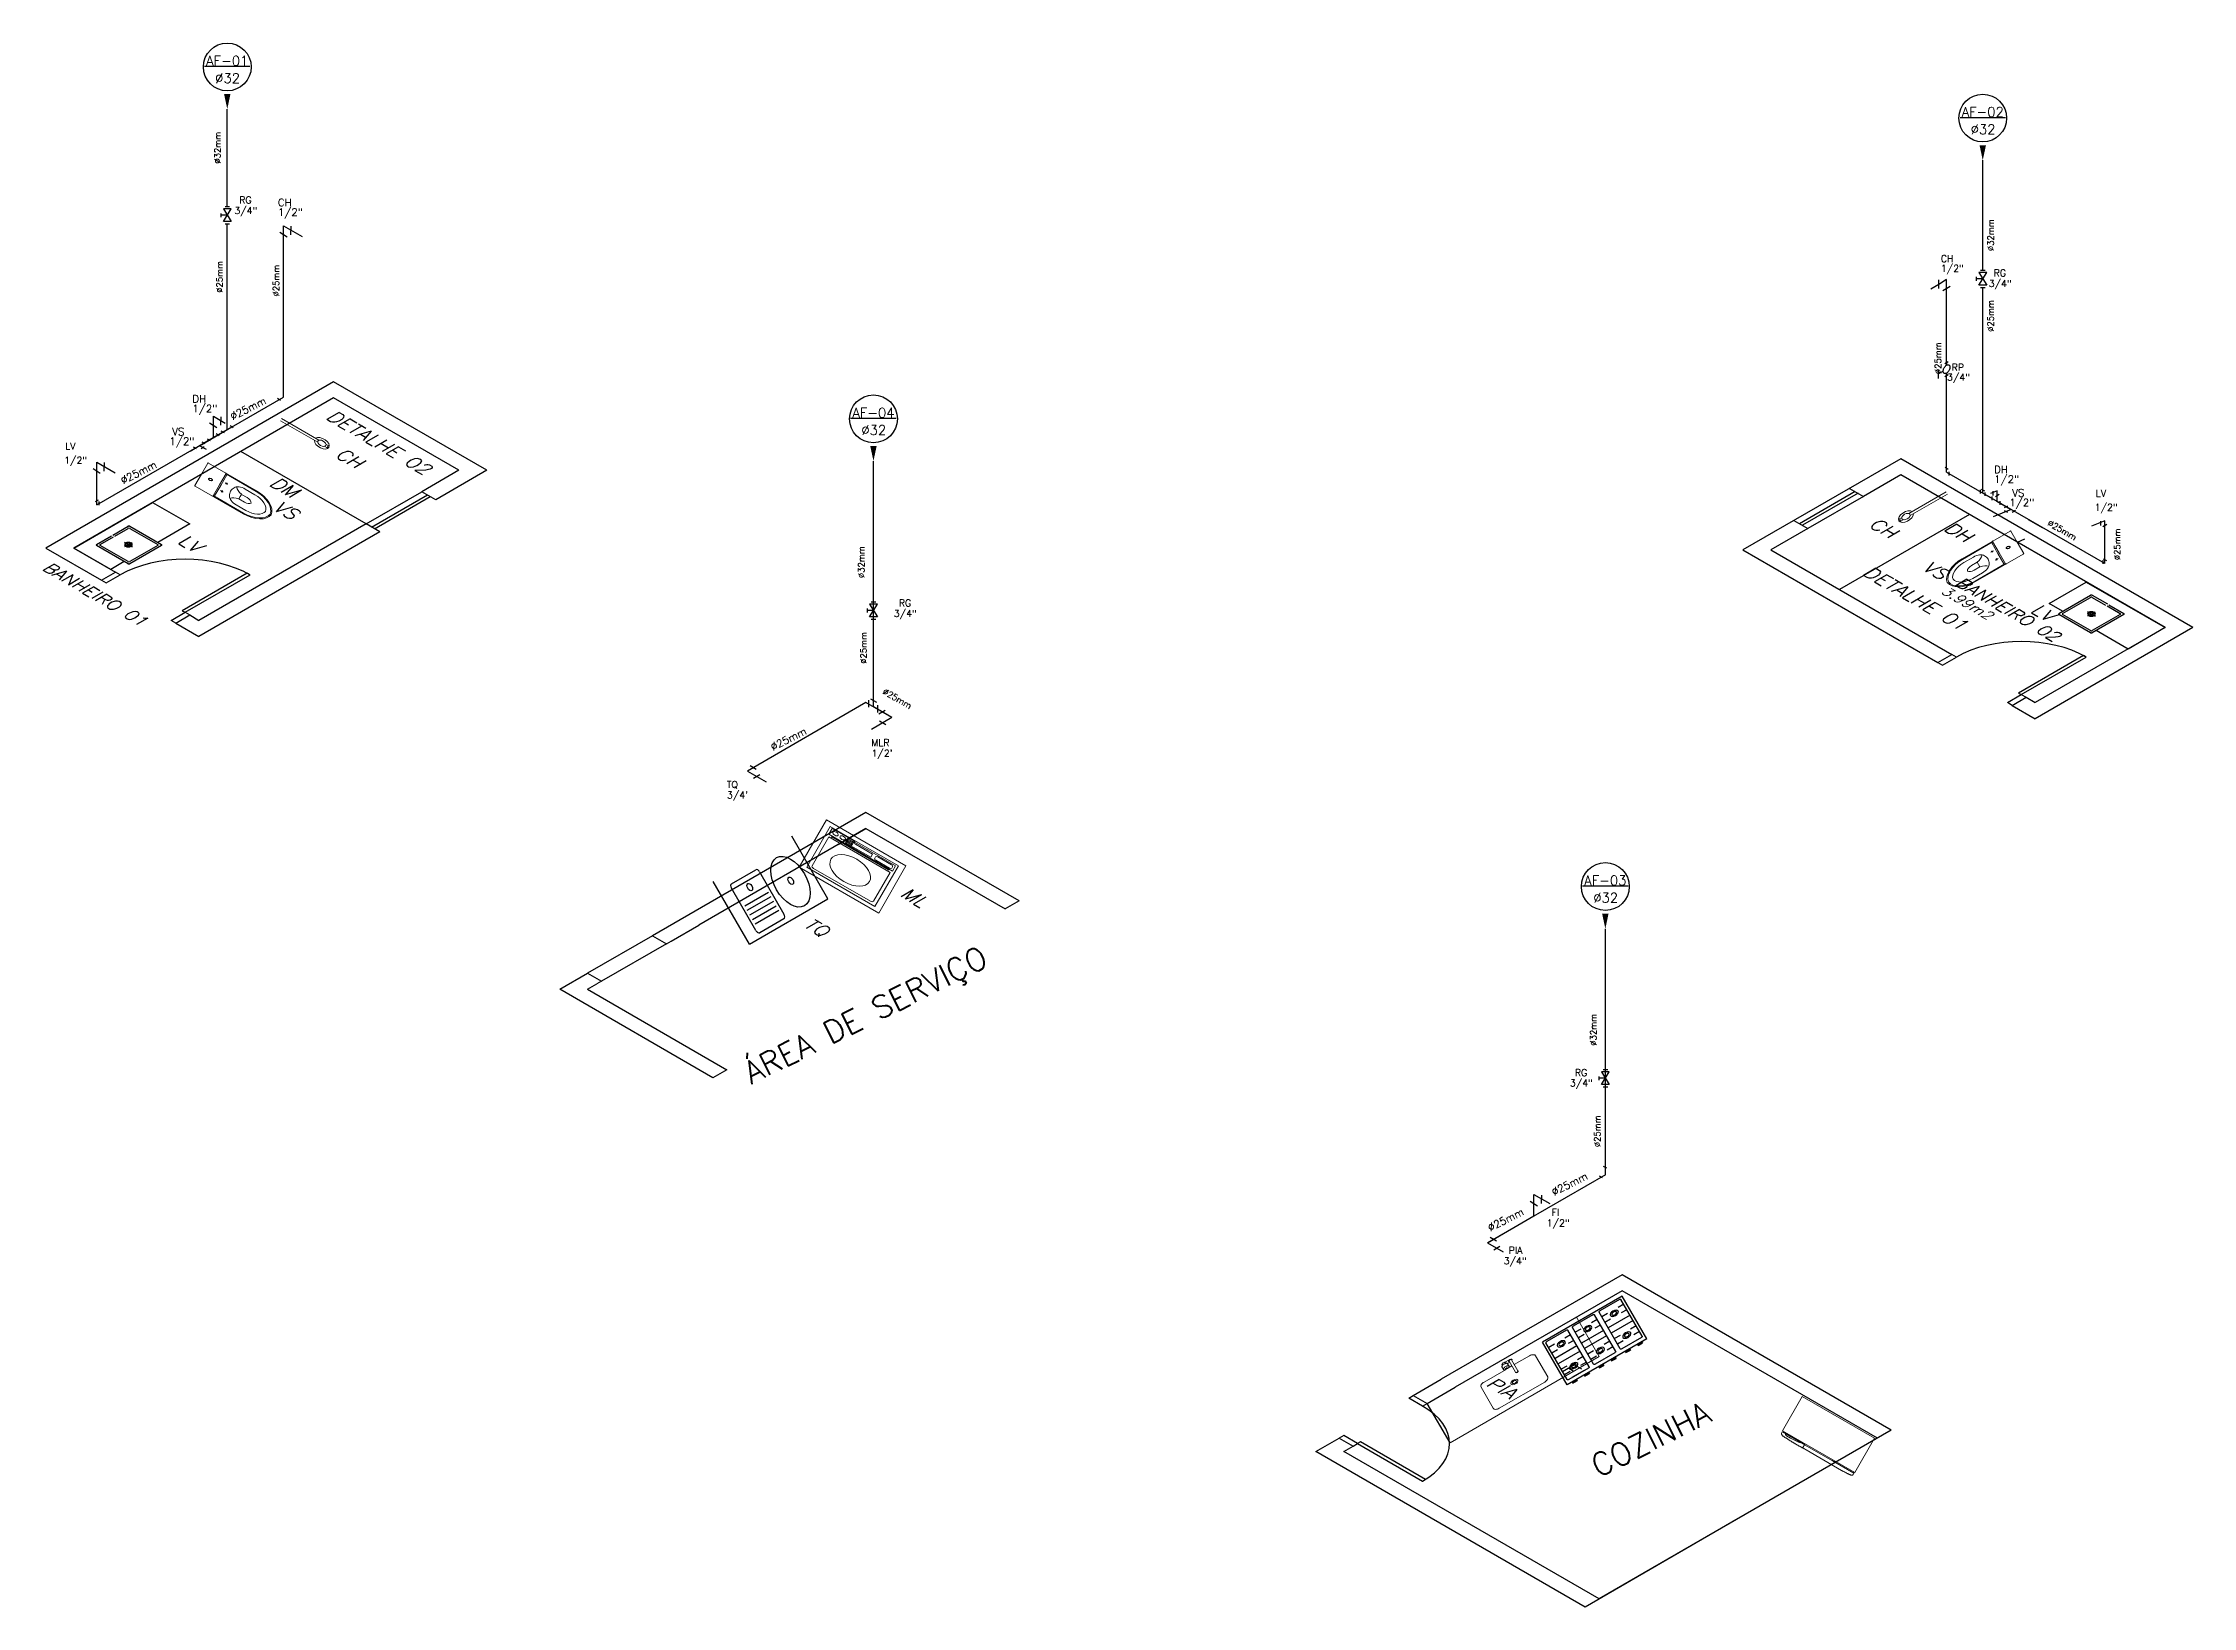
# Model space of a CAD drawing. Header units: millimetres. Extents: x -72 to 578, y 3 to 161.
# Drawn here: x 363.66 to 383.73, y 74.6 to 89.19 of the extents above; entities that cross this region are included whole.
import ezdxf
from ezdxf.enums import TextEntityAlignment as Align

# ---------------------------------------------------------------- set-up
doc = ezdxf.new("R2010")
doc.units = ezdxf.units.MM
doc.layers.get('0').update_dxf_attribs({"color": 3})
for name, color, linetype in [('-HIDRO', 8, 'Continuous'), ('a-pem-m', 6, 'Continuous'), ('A-PEN-Y', 2, 'Continuous'), ('CONEXAO_AG_FRIA', 2, 'Continuous'), ('CONEXÃO_HIDRÁULICA', 2, 'Continuous'), ('COTAS', 7, 'Continuous'), ('COTAS01', 7, 'Continuous'), ('COZINHA', 6, 'Continuous'), ('CTA', 5, 'Continuous'), ('Diametro', 2, 'Continuous'), ('ESPECIFICAÇÃO02', 7, 'Continuous'), ('Prumadas_L', 1, 'Continuous'), ('Prumadas_Q', 3, 'Continuous'), ('Prumadas_T', 2, 'Continuous')]:
    doc.layers.add(name, color=color, linetype=linetype)
doc.layers.add('E-Lay-9', color=9, linetype='Continuous', lineweight=9)
doc.styles.add('PADRAO_TXT', font='romans.shx')
doc.styles.add('ROMANS', font='romans__.ttf', dxfattribs={"height": 0.1})

# ---------------------------------------------------------------- blocks, each defined once
blk = doc.blocks.new('vaso-s')
at = {"color": 8}
for start, end in [(0, 180), (180, 0)]:
    blk.add_arc((0.08, 0), 0.0143, start, end, dxfattribs=at)
at = {"layer": 'E-Lay-9', "color": 8}
for p, q in [((0, 0.17), (0, 0)), ((0.426, 0.175), (0.005, 0.175)), ((0.16, 0.17), (0.16, 0.17)), ((0.16, 0.17), (0.16, 0)), ((0.426, 0.165), (0.165, 0.165)), ((0.17, 0), (0.17, 0.16)), ((0.213, 0.06), (0.189, 0.06)), ((0.201, 0.048), (0.201, 0.072)), ((0.341, 0.035), (0.341, 0)), ((0.391, 0.035), (0.341, 0.035)), ((0.431, 0.12), (0.346, 0.12)), ((0, -0.17), (0, 0)), ((0.16, -0.17), (0.16, 0)), ((0.17, 0), (0.17, -0.16)), ((0.213, -0.06), (0.189, -0.06)), ((0.201, -0.048), (0.201, -0.072)), ((0.341, -0.035), (0.341, 0)), ((0.391, -0.035), (0.341, -0.035)), ((0.431, -0.12), (0.346, -0.12)), ((0.426, -0.175), (0.005, -0.175)), ((0.16, -0.17), (0.16, -0.17)), ((0.426, -0.165), (0.165, -0.165))]:
    blk.add_line(p, q, dxfattribs=at)
for centre in [(0.201, 0.06), (0.201, -0.06)]:
    blk.add_circle(centre, 0.005, dxfattribs=at)
for centre, radius, start, end in [((0.005, 0.17), 0.005, 90, 180), ((0.155, 0.17), 0.005, 0, 90), ((0.165, 0.17), 0.00495, 180, 270), ((0.165, 0.16), 0.00495, 0, 90), ((0.426, -0.015), 0.19, 4.5281, 90), ((0.426, -0.015), 0.18, 4.7802, 90), ((0.518, -0.015), 0.262, 163.0355, 176.7233), ((0.346, 0.038), 0.0825, 90, 163.0355), ((0.375, 0.136), 0.107, 206.9395, 250.9647), ((0.391, -0.015), 0.05, 17.4576, 90), ((0.431, -0.015), 0.135, 6.3794, 90), ((0.165, -0.16), 0.00495, 270, 0), ((0.518, 0.015), 0.262, 183.2767, 196.9645), ((0.346, -0.038), 0.0825, 196.9645, 270), ((0.375, -0.136), 0.107, 109.0353, 153.0605), ((0.391, 0.015), 0.05, 270, 342.5424), ((0.426, 0.015), 0.19, 270, 355.4719), ((0.426, 0.015), 0.18, 270, 355.2198), ((0.431, 0.015), 0.135, 270, 353.6206), ((0.005, -0.17), 0.005, 180, 270), ((0.155, -0.17), 0.005, 270, 0), ((0.165, -0.17), 0.00495, 90, 180)]:
    blk.add_arc(centre, radius, start, end, dxfattribs=at)
blk = doc.blocks.new('Chuveiro')
at = {"layer": 'E-Lay-9', "color": 8}
for p, q in [((-0.031, 0.016), (-0.36, 0.016)), ((0.051, 0.016), (0.031, 0.016)), ((0.051, 0.016), (0.051, -0.016)), ((-0.031, -0.016), (-0.36, -0.016)), ((0.051, -0.016), (0.031, -0.016))]:
    blk.add_line(p, q, dxfattribs=at)
blk.add_circle((0, 0), 0.0348, dxfattribs=at)
for centre, radius, start, end in [((0, 0), 0.0624, 194.4775, 165.5225), ((0.009, 0), 0.0444, 339.4266, 20.5734)]:
    blk.add_arc(centre, radius, start, end, dxfattribs=at)
blk = doc.blocks.new('B2')
at = {"layer": '-HIDRO'}
for p, q in [((1.202, 1.202), (0, 0)), ((3.429, -1.025), (1.202, 1.202)), ((1.202, 0.99), (0.919, 0.707)), ((3.217, -1.025), (1.202, 0.99)), ((0.856, 0.771), (0.431, 0.346)), ((0.877, 0.75), (0.453, 0.325)), ((0.919, 0.707), (0.495, 0.283)), ((0.813, 0.813), (0.919, 0.707)), ((0.389, 0.389), (0.495, 0.283)), ((0.495, 0.283), (0.212, 0)), ((0, 0), (1.485, -1.485)), ((0.212, 0), (1.591, -1.379)), ((3.217, -1.025), (2.227, -2.015)), ((3.429, -1.025), (2.227, -2.227)), ((1.485, -1.485), (1.591, -1.379)), ((2.051, -2.051), (2.157, -1.945)), ((2.157, -1.945), (2.227, -2.015)), ((2.051, -2.051), (2.227, -2.227))]:
    blk.add_line(p, q, dxfattribs=at)
at = {"layer": '-HIDRO', "color": 8, "ltscale": 0.5}
blk.add_line((1.726, 0.466), (0.736, -0.524), dxfattribs=at)
at = {"layer": '-HIDRO', "color": 8}
for q in [(2.626, -0.817), (2.683, -0.817), (2.626, -0.875), (2.683, -0.875)]:
    blk.add_line((2.655, -0.846), q, dxfattribs=at)
blk.add_lwpolyline([(2.436, -0.81), (2.333, -0.707), (2.616, -0.424), (3.217, -1.025), (2.934, -1.308), (2.691, -1.064)], dxfattribs=at)
for points in [[(2.788, -0.723), (2.903, -0.838, -0.414214), (2.903, -0.852), (2.662, -1.092, -0.414214), (2.648, -1.092), (2.408, -0.852, -0.414214), (2.408, -0.838), (2.648, -0.598, -0.414214), (2.662, -0.598), (2.777, -0.712)], [(2.774, -0.737), (2.874, -0.838, -0.414214), (2.874, -0.852), (2.662, -1.064, -0.414214), (2.648, -1.064), (2.436, -0.852, -0.414214), (2.436, -0.838), (2.648, -0.626, -0.414214), (2.662, -0.626), (2.763, -0.727)]]:
    blk.add_lwpolyline(points, format="xyb", dxfattribs=at)
at = {"layer": '-HIDRO'}
for points in [[(1.485, -1.485), (1.52, -1.52), (1.626, -1.414), (1.591, -1.379)], [(2.051, -2.051), (2.015, -2.015), (2.121, -1.909), (2.157, -1.945)]]:
    blk.add_lwpolyline(points, dxfattribs=at)
blk.add_lwpolyline([(2.121, -1.909), (2.616, -1.414), (2.595, -1.393), (2.1, -1.888)], close=True, dxfattribs=at)
at = {"layer": '-HIDRO', "color": 8}
for radius, start, end in [(0.03, 45, 225), (0.03, 225, 45), (0.02, 45, 225), (0.02, 225, 45)]:
    blk.add_arc((2.655, -0.846), radius, start, end, dxfattribs=at)
at = {"layer": '-HIDRO'}
blk.add_arc((2.121, -1.909), 0.7, 45, 135, dxfattribs=at)
at = {"layer": '-HIDRO', "color": 7, "xscale": -1, "rotation": 45}
for name, p in [('Chuveiro', (1.242, 0.44)), ('vaso-s', (2.09, 0.102))]:
    blk.add_blockref(name, p, dxfattribs=at)
at = {"layer": '-HIDRO', "style": 'PADRAO_TXT'}
for s, height, p in [('BANHEIRO 02', 0.12, (1.607, -0.458)), ('3.99m2', 0.1, (1.501, -0.564))]:
    blk.add_text(s, height=height, rotation=315, dxfattribs=at).set_placement(p)
at = {"layer": 'Prumadas_T', "style": 'ROMANS'}
for s, p in [('CH', (0.949, 0.315)), ('DH', (1.522, 0.262)), ('VS', (1.356, -0.252)), ('LV', (2.183, -0.815))]:
    blk.add_text(s, height=0.131, rotation=315, dxfattribs=at).set_placement(p)
blk.add_text('DETALHE 01', height=0.1323, rotation=315, dxfattribs=at).set_placement((1.279, -0.697), align=Align.CENTER)
blk = doc.blocks.new('*U451', base_point=(2541.5, 283.9))
for p, q in [((2535.4, 277.1), (2535.4, 283.8)), ((2538.6, 275.6), (2544.4, 278.9))]:
    blk.add_line(p, q)
blk = doc.blocks.new('*U450', base_point=(2541.5, 289.3))
at = {"linetype": 'Continuous'}
blk.add_line((2532.6, 286.6), (2532.6, 292.1), dxfattribs=at)
for p, q in [((2541.5, 289.3), (2532.6, 289.3)), ((2535.8, 298.7), (2547.3, 280)), ((2535.8, 280), (2547.3, 298.7)), ((2547.3, 298.7), (2535.8, 298.7)), ((2538.2, 302), (2544.9, 302)), ((2547.3, 280), (2535.8, 280)), ((2538.2, 276.7), (2544.9, 276.7))]:
    blk.add_line(p, q)
blk = doc.blocks.new('ADH_CXI_RG_A')
for p, q in [((0.019, 0.067), (-0.019, 0.089)), ((0, 0.078), (0, 0.046)), ((-0.019, -0.067), (0.019, -0.089)), ((0, -0.046), (0, -0.078)), ((0.04, -0.023), (0.094, -0.054)), ((0.094, -0.107), (0.094, -0.002))]:
    blk.add_line(p, q)
blk.add_lwpolyline([(0.04, -0.023, 0.064782), (0.037, -0.006, 0.052885), (0.03, 0.012, 0.05077), (0.02, 0.028, 0.057376), (0.007, 0.041, 0.075912), (-0.007, 0.049, 0.111921), (-0.02, 0.051, 0.1493), (-0.03, 0.047, 0.133827), (-0.037, 0.037, 0.091621), (-0.04, 0.023, 0.064782), (-0.037, 0.006, 0.052885), (-0.03, -0.012, 0.05077), (-0.02, -0.028, 0.057376), (-0.007, -0.041, 0.075912), (0.007, -0.049, 0.111921), (0.02, -0.051, 0.1493), (0.03, -0.047, 0.133827), (0.037, -0.037, 0.091621), (0.04, -0.023)], format="xyb", close=True)
blk = doc.blocks.new('*E483')
at = {"layer": '-HIDRO', "color": 7, "xscale": -1, "rotation": 134.9999999999999}
for name, p in [('Chuveiro', (2.103, 1.382)), ('vaso-s', (1.185, 0.973))]:
    blk.add_blockref(name, p, dxfattribs=at)
blk = doc.blocks.new('b1')
at = {"layer": '-HIDRO'}
for p, q in [((366.376, 86.032), (363.691, 84.482)), ((366.376, 85.882), (363.951, 84.482)), ((367.805, 85.207), (366.376, 86.032)), ((367.545, 85.207), (366.376, 85.882)), ((366.679, 84.707), (365.51, 85.382)), ((367.545, 85.207), (367.199, 85.007)), ((367.805, 85.207), (367.329, 84.932)), ((366.679, 84.707), (367.199, 85.007)), ((366.731, 84.677), (367.251, 84.977)), ((366.757, 84.662), (367.277, 84.962)), ((367.329, 84.932), (367.199, 85.007)), ((366.679, 84.707), (365.12, 83.807)), ((366.809, 84.632), (366.679, 84.707)), ((363.691, 84.482), (364.211, 84.182)), ((363.951, 84.482), (364.341, 84.257)), ((366.809, 84.632), (365.12, 83.657)), ((364.211, 84.182), (364.341, 84.257)), ((364.211, 84.182), (364.254, 84.157)), ((364.254, 84.157), (364.384, 84.232)), ((364.384, 84.232), (364.341, 84.257)), ((365.571, 84.247), (364.964, 83.897)), ((364.99, 83.882), (365.597, 84.232)), ((365.597, 84.232), (365.571, 84.247)), ((364.86, 83.807), (364.99, 83.882)), ((364.964, 83.897), (364.99, 83.882)), ((364.99, 83.882), (365.034, 83.857)), ((364.904, 83.782), (364.86, 83.807)), ((364.904, 83.782), (365.034, 83.857)), ((364.904, 83.782), (365.12, 83.657)), ((365.034, 83.857), (365.12, 83.807))]:
    blk.add_line(p, q, dxfattribs=at)
at = {"layer": '-HIDRO', "color": 8}
for p, q in [((363.951, 84.482), (364.687, 84.907)), ((364.687, 84.907), (365.034, 84.707)), ((364.317, 84.603), (364.458, 84.685)), ((364.475, 84.685), (364.769, 84.515)), ((365.034, 84.707), (364.735, 84.535)), ((364.297, 84.282), (363.951, 84.482)), ((364.163, 84.515), (364.304, 84.596)), ((364.458, 84.335), (364.163, 84.505)), ((364.198, 84.515), (364.321, 84.586)), ((364.458, 84.355), (364.198, 84.505)), ((364.334, 84.593), (364.458, 84.665)), ((364.461, 84.513), (364.426, 84.534)), ((364.461, 84.513), (364.426, 84.493)), ((364.461, 84.513), (364.497, 84.534)), ((364.461, 84.513), (364.497, 84.493)), ((364.475, 84.665), (364.735, 84.515)), ((364.735, 84.505), (364.475, 84.355)), ((364.769, 84.505), (364.475, 84.335)), ((364.423, 84.355), (364.297, 84.282))]:
    blk.add_line(p, q, dxfattribs=at)
for centre, major_axis, start_param, end_param in [((364.172, 84.51), (-0.0122, 0), -0.785398, 0.785398), ((364.207, 84.51), (0.0122, 0), 2.356194, 3.926991), ((364.461, 84.513), (-0.0367, 0), -0.785398, 2.356194), ((364.461, 84.513), (-0.0245, 0), -0.785398, 2.356194), ((364.461, 84.513), (0.0367, 0), -0.785398, 2.356194), ((364.461, 84.513), (0.0245, 0), -0.785398, 2.356194), ((364.726, 84.51), (0.0122, 0), -0.785398, 0.785398), ((364.761, 84.51), (-0.0122, 0), 2.356194, 3.926991), ((364.466, 84.36), (-0.0122, 0), 0.785398, 2.356194), ((364.466, 84.34), (0.0122, 0), 3.926991, 5.497787)]:
    blk.add_ellipse(centre, major_axis=major_axis, ratio=0.577332, start_param=start_param, end_param=end_param, dxfattribs=at)
at = {"layer": '-HIDRO'}
blk.add_ellipse((364.99, 83.882), major_axis=(0.857, 0), ratio=0.577332, start_param=0.785398, end_param=2.356194, dxfattribs=at)
at = {"layer": 'CTA', "xscale": 1.22478281, "yscale": 0.70710614, "zscale": 1.22478281}
blk.add_blockref('*E483', (363.691, 84.482), dxfattribs=at)
at = {"layer": '-HIDRO', "style": 'PADRAO_TXT', "oblique": 30.0016, "width": 1.154719}
blk.add_text('BANHEIRO 01', height=0.10392, rotation=330.0008, dxfattribs=at).set_placement((363.647, 84.283))
at = {"layer": 'Prumadas_T', "style": 'ROMANS', "oblique": 30.0016, "width": 1.154719}
blk.add_text('DETALHE 02', height=0.1146, rotation=330.0008, dxfattribs=at).set_placement((366.755, 85.425), align=Align.CENTER)
for s, p in [('CH', (366.378, 85.339)), ('DM', (365.765, 85.07)), ('VS', (365.798, 84.846)), ('LV', (364.911, 84.531))]:
    blk.add_text(s, height=0.1135, rotation=330.0008, dxfattribs=at).set_placement(p)
blk = doc.blocks.new('A$C656368A0')
at = {"layer": 'COTAS01', "color": 8}
for p, q in [((0, 1.196), (0, 0)), ((0, 1.196), (0.55, 1.196)), ((0.11, 0.997), (0.11, 0.635)), ((0.15, 0.997), (0.15, 0.635)), ((0.19, 0.997), (0.19, 0.635)), ((0.23, 0.997), (0.23, 0.635)), ((0.27, 0.997), (0.27, 0.635)), ((0, 0), (0.55, 0))]:
    blk.add_line(p, q, dxfattribs=at)
for centre in [(0.374, 0.816), (0.259, 0.305)]:
    blk.add_circle(centre, 0.0307, dxfattribs=at)
at = {"layer": 'ESPECIFICAÇÃO02', "color": 8}
blk.add_lwpolyline([(0.466, 0.633, -0.414214), (0.436, 0.603), (0.065, 0.603, -0.414214), (0.035, 0.633), (0.035, 1.003, -0.414214), (0.065, 1.033), (0.436, 1.033, -0.414214), (0.466, 1.003)], format="xyb", close=True, dxfattribs=at)
blk.add_circle((0.254, 0.315), 0.212, dxfattribs=at)
blk = doc.blocks.new('A$C00884CEF')
at = {"layer": 'COTAS', "ltscale": 0.35, "rotation": 270}
blk.add_blockref('A$C656368A0', (-1.196, 0.55), dxfattribs=at)
blk = doc.blocks.new('Maquina de Lavar')
at = {"layer": 'E-Lay-9', "color": 8}
for p, q in [((0.3, 0), (-0.3, 0)), ((-0.3, 0), (-0.3, -0.62)), ((-0.08, -0.01), (-0.28, -0.01)), ((-0.28, -0.01), (-0.28, -0.1)), ((0.28, -0.1), (-0.28, -0.1)), ((0.27, -0.13), (-0.27, -0.13)), ((-0.27, -0.13), (-0.27, -0.57)), ((0.25, -0.11), (-0.25, -0.11)), ((-0.25, -0.11), (-0.25, -0.13)), ((-0.136, -0.085), (-0.136, -0.01)), ((-0.086, -0.025), (-0.136, -0.025)), ((-0.086, -0.04), (-0.136, -0.04)), ((-0.086, -0.055), (-0.136, -0.055)), ((-0.086, -0.07), (-0.136, -0.07)), ((0.085, -0.085), (-0.136, -0.085)), ((-0.086, -0.085), (-0.086, -0.01)), ((-0.08, -0.01), (-0.08, -0.02)), ((0.28, -0.02), (-0.08, -0.02)), ((0.085, -0.035), (-0.065, -0.035)), ((0.085, -0.085), (0.085, -0.035)), ((0.115, -0.07), (0.115, -0.05)), ((0.25, -0.035), (0.13, -0.035)), ((0.25, -0.085), (0.13, -0.085)), ((0.25, -0.13), (0.25, -0.11)), ((0.265, -0.07), (0.265, -0.05)), ((0.27, -0.57), (0.27, -0.13)), ((0.28, -0.1), (0.28, -0.02)), ((0.3, -0.62), (0.3, 0)), ((-0.3, -0.62), (0.3, -0.62)), ((-0.25, -0.59), (0.25, -0.59))]:
    blk.add_line(p, q, dxfattribs=at)
for centre, radius in [((-0.237, -0.048), 0.0227), ((-0.174, -0.048), 0.0227), ((0, -0.37), 0.17)]:
    blk.add_circle(centre, radius, dxfattribs=at)
for centre, radius, start, end in [((-0.065, -0.02), 0.015, 180, 270), ((0.13, -0.05), 0.015, 90, 180), ((0.13, -0.07), 0.015, 180, 270), ((0.25, -0.05), 0.015, 360, 90), ((0.25, -0.07), 0.015, 270, 360), ((-0.25, -0.57), 0.02, 180, 270), ((0.25, -0.57), 0.02, 270, 360)]:
    blk.add_arc(centre, radius, start, end, dxfattribs=at)
blk = doc.blocks.new('A$C32E43155')
at = {"layer": 'E-Lay-9', "color": 8}
blk.add_lwpolyline([(-0.7, 0), (0, 0), (0, -0.72), (-0.7, -0.72)], close=True, dxfattribs=at)
at = {"layer": 'E-Lay-9', "rotation": 180}
blk.add_blockref('Maquina de Lavar', (-0.35, -0.67), dxfattribs=at)
blk = doc.blocks.new('estar')
at = {"layer": '-HIDRO'}
for p, q in [((0, -0.212), (-1.273, -1.485)), ((-0.212, -0.424), (0, -0.212)), ((0, -0.212), (1.061, -1.273)), ((-1.485, -1.697), (-1.273, -1.485)), ((-2.121, -2.333), (-2.051, -2.263)), ((-2.121, -2.333), (-1.061, -3.394))]:
    blk.add_line(p, q, dxfattribs=at)
for points in [[(1.167, -1.167), (0, 0), (-1.626, -1.626), (-1.52, -1.732), (-1.485, -1.697)], [(1.167, -1.167), (1.061, -1.273)], [(-1.061, -3.394), (-1.167, -3.5), (-2.333, -2.333), (-2.121, -2.121), (-2.015, -2.227), (-2.051, -2.263)]]:
    blk.add_lwpolyline(points, dxfattribs=at)
for name, p, rotation in [('A$C32E43155', (-0.509, -0.721), 135), ('A$C00884CEF', (-1.485, -1.697), 225)]:
    blk.add_blockref(name, p, dxfattribs=dict(at, rotation=rotation))
at = {"layer": 'Prumadas_T', "style": 'ROMANS'}
for s, p in [('ML', (0.252, -1.098)), ('TQ', (-0.487, -1.499))]:
    blk.add_text(s, height=0.131, rotation=315, dxfattribs=at).set_placement(p)
blk = doc.blocks.new('Fogão03_6')
at = {"layer": 'a-pem-m', "color": 8}
for p, q in [((-0.35, -0.65), (-0.35, 0)), ((-0.35, 0), (0.35, 0)), ((-0.35, 0), (0.35, 0)), ((-0.35, -0.65), (-0.35, 0)), ((-0.33, -0.59), (-0.33, -0.03)), ((-0.33, -0.59), (-0.33, -0.03)), ((-0.33, -0.103), (-0.28, -0.103)), ((-0.33, -0.103), (-0.28, -0.103)), ((-0.32, -0.02), (-0.147, -0.02)), ((-0.32, -0.02), (-0.147, -0.02)), ((-0.187, -0.103), (-0.137, -0.103)), ((-0.187, -0.103), (-0.137, -0.103)), ((-0.137, -0.59), (-0.137, -0.03)), ((-0.137, -0.59), (-0.137, -0.03)), ((-0.097, -0.59), (-0.097, -0.03)), ((-0.097, -0.59), (-0.097, -0.03)), ((-0.097, -0.103), (-0.047, -0.103)), ((-0.097, -0.103), (-0.047, -0.103)), ((-0.087, -0.02), (0.087, -0.02)), ((-0.087, -0.02), (0.087, -0.02)), ((0.047, -0.103), (0.097, -0.103)), ((0.047, -0.103), (0.097, -0.103)), ((0.097, -0.59), (0.097, -0.03)), ((0.097, -0.59), (0.097, -0.03)), ((0.137, -0.59), (0.137, -0.03)), ((0.137, -0.59), (0.137, -0.03)), ((0.137, -0.103), (0.187, -0.103)), ((0.137, -0.103), (0.187, -0.103)), ((0.147, -0.02), (0.32, -0.02)), ((0.147, -0.02), (0.32, -0.02)), ((0.28, -0.103), (0.33, -0.103)), ((0.28, -0.103), (0.33, -0.103)), ((0.33, -0.59), (0.33, -0.03)), ((0.33, -0.59), (0.33, -0.03)), ((0.35, -0.65), (0.35, 0)), ((0.35, -0.65), (0.35, 0)), ((-0.33, -0.186), (-0.28, -0.186)), ((-0.33, -0.186), (-0.28, -0.186)), ((-0.33, -0.269), (-0.137, -0.269)), ((-0.33, -0.269), (-0.137, -0.269)), ((-0.187, -0.186), (-0.137, -0.186)), ((-0.187, -0.186), (-0.137, -0.186)), ((-0.097, -0.186), (-0.047, -0.186)), ((-0.097, -0.186), (-0.047, -0.186)), ((-0.097, -0.269), (0.097, -0.269)), ((-0.097, -0.269), (0.097, -0.269)), ((0.047, -0.186), (0.097, -0.186)), ((0.047, -0.186), (0.097, -0.186)), ((0.137, -0.186), (0.187, -0.186)), ((0.137, -0.186), (0.187, -0.186)), ((0.137, -0.269), (0.33, -0.269)), ((0.137, -0.269), (0.33, -0.269)), ((0.28, -0.186), (0.33, -0.186)), ((0.28, -0.186), (0.33, -0.186)), ((-0.33, -0.351), (-0.137, -0.351)), ((-0.33, -0.351), (-0.137, -0.351)), ((-0.33, -0.434), (-0.28, -0.434)), ((-0.33, -0.434), (-0.28, -0.434)), ((-0.187, -0.434), (-0.137, -0.434)), ((-0.187, -0.434), (-0.137, -0.434)), ((-0.097, -0.351), (0.097, -0.351)), ((-0.097, -0.351), (0.097, -0.351)), ((-0.097, -0.434), (-0.047, -0.434)), ((-0.097, -0.434), (-0.047, -0.434)), ((0.047, -0.434), (0.097, -0.434)), ((0.047, -0.434), (0.097, -0.434)), ((0.137, -0.351), (0.33, -0.351)), ((0.137, -0.351), (0.33, -0.351)), ((0.137, -0.434), (0.187, -0.434)), ((0.137, -0.434), (0.187, -0.434)), ((0.28, -0.434), (0.33, -0.434)), ((0.28, -0.434), (0.33, -0.434)), ((-0.35, -0.65), (0.35, -0.65)), ((-0.35, -0.65), (0.35, -0.65)), ((-0.33, -0.517), (-0.28, -0.517)), ((-0.33, -0.517), (-0.28, -0.517)), ((-0.32, -0.6), (-0.147, -0.6)), ((-0.32, -0.6), (-0.147, -0.6)), ((-0.307, -0.65), (-0.307, -0.67)), ((-0.307, -0.65), (-0.307, -0.67)), ((-0.267, -0.65), (-0.267, -0.67)), ((-0.267, -0.65), (-0.267, -0.67)), ((-0.2, -0.65), (-0.2, -0.67)), ((-0.2, -0.65), (-0.2, -0.67)), ((-0.187, -0.517), (-0.137, -0.517)), ((-0.187, -0.517), (-0.137, -0.517)), ((-0.16, -0.65), (-0.16, -0.67)), ((-0.16, -0.65), (-0.16, -0.67)), ((-0.097, -0.517), (-0.047, -0.517)), ((-0.097, -0.517), (-0.047, -0.517)), ((-0.087, -0.6), (0.087, -0.6)), ((-0.087, -0.6), (0.087, -0.6)), ((-0.073, -0.65), (-0.073, -0.67)), ((-0.073, -0.65), (-0.073, -0.67)), ((-0.034, -0.65), (-0.034, -0.67)), ((-0.034, -0.65), (-0.034, -0.67)), ((0.034, -0.65), (0.034, -0.67)), ((0.034, -0.65), (0.034, -0.67)), ((0.047, -0.517), (0.097, -0.517)), ((0.047, -0.517), (0.097, -0.517)), ((0.073, -0.65), (0.073, -0.67)), ((0.073, -0.65), (0.073, -0.67)), ((0.137, -0.517), (0.187, -0.517)), ((0.137, -0.517), (0.187, -0.517)), ((0.147, -0.6), (0.32, -0.6)), ((0.147, -0.6), (0.32, -0.6)), ((0.16, -0.65), (0.16, -0.67)), ((0.16, -0.65), (0.16, -0.67)), ((0.2, -0.65), (0.2, -0.67)), ((0.2, -0.65), (0.2, -0.67)), ((0.267, -0.65), (0.267, -0.67)), ((0.267, -0.65), (0.267, -0.67)), ((0.28, -0.517), (0.33, -0.517)), ((0.28, -0.517), (0.33, -0.517)), ((0.307, -0.65), (0.307, -0.67)), ((0.307, -0.65), (0.307, -0.67)), ((-0.267, -0.66), (-0.307, -0.66)), ((-0.267, -0.66), (-0.307, -0.66)), ((-0.267, -0.67), (-0.307, -0.67)), ((-0.267, -0.67), (-0.307, -0.67)), ((-0.16, -0.66), (-0.2, -0.66)), ((-0.16, -0.66), (-0.2, -0.66)), ((-0.16, -0.67), (-0.2, -0.67)), ((-0.16, -0.67), (-0.2, -0.67)), ((-0.034, -0.66), (-0.073, -0.66)), ((-0.034, -0.66), (-0.073, -0.66)), ((-0.034, -0.67), (-0.073, -0.67)), ((-0.034, -0.67), (-0.073, -0.67)), ((0.073, -0.66), (0.034, -0.66)), ((0.073, -0.66), (0.034, -0.66)), ((0.073, -0.67), (0.034, -0.67)), ((0.073, -0.67), (0.034, -0.67)), ((0.2, -0.66), (0.16, -0.66)), ((0.2, -0.66), (0.16, -0.66)), ((0.2, -0.67), (0.16, -0.67)), ((0.2, -0.67), (0.16, -0.67)), ((0.307, -0.66), (0.267, -0.66)), ((0.307, -0.66), (0.267, -0.66)), ((0.307, -0.67), (0.267, -0.67)), ((0.307, -0.67), (0.267, -0.67))]:
    blk.add_line(p, q, dxfattribs=at)
for centre, radius in [((-0.233, -0.144), 0.0341), ((-0.233, -0.144), 0.0341), ((-0.233, -0.144), 0.02), ((-0.233, -0.144), 0.02), ((0, -0.144), 0.0341), ((0, -0.144), 0.0341), ((0, -0.144), 0.02), ((0, -0.144), 0.02), ((0.233, -0.144), 0.0341), ((0.233, -0.144), 0.0341), ((0.233, -0.144), 0.02), ((0.233, -0.144), 0.02), ((-0.233, -0.476), 0.0341), ((-0.233, -0.476), 0.0341), ((-0.233, -0.476), 0.02), ((-0.233, -0.476), 0.02), ((0, -0.476), 0.0341), ((0, -0.476), 0.0341), ((0, -0.476), 0.02), ((0, -0.476), 0.02), ((0.233, -0.476), 0.0341), ((0.233, -0.476), 0.0341), ((0.233, -0.476), 0.02), ((0.233, -0.476), 0.02)]:
    blk.add_circle(centre, radius, dxfattribs=at)
for centre, start, end in [((-0.32, -0.03), 89.9995, 179.9996), ((-0.32, -0.03), 89.9995, 179.9996), ((-0.147, -0.03), 359.9996, 89.9995), ((-0.147, -0.03), 359.9996, 89.9995), ((-0.087, -0.03), 89.9995, 179.9996), ((-0.087, -0.03), 89.9995, 179.9996), ((0.087, -0.03), 359.9996, 89.9995), ((0.087, -0.03), 359.9996, 89.9995), ((0.147, -0.03), 89.9995, 179.9996), ((0.147, -0.03), 89.9995, 179.9996), ((0.32, -0.03), 359.9996, 89.9995), ((0.32, -0.03), 359.9996, 89.9995), ((-0.32, -0.59), 179.9996, 269.9995), ((-0.32, -0.59), 179.9996, 269.9995), ((-0.147, -0.59), 269.9995, 359.9996), ((-0.147, -0.59), 269.9995, 359.9996), ((-0.087, -0.59), 179.9996, 269.9995), ((-0.087, -0.59), 179.9996, 269.9995), ((0.087, -0.59), 269.9995, 359.9996), ((0.087, -0.59), 269.9995, 359.9996), ((0.147, -0.59), 179.9996, 269.9995), ((0.147, -0.59), 179.9996, 269.9995), ((0.32, -0.59), 269.9995, 359.9996), ((0.32, -0.59), 269.9995, 359.9996)]:
    blk.add_arc(centre, 0.01, start, end, dxfattribs=at)
blk = doc.blocks.new('A$C41E35AE6')
at = {"layer": 'COZINHA', "linetype": 'Continuous', "rotation": 180}
blk.add_blockref('Fogão03_6', (-0.35, 0), dxfattribs=at)
blk = doc.blocks.new('A$C2281729D')
at = {"color": 8}
blk.add_line((0, 0.6), (0, 0), dxfattribs=at)
at = {"layer": 'E-Lay-9', "color": 8}
for p, q in [((0, 0.6), (1.313, 0.6)), ((1.313, 0), (1.313, 0.6)), ((0.701, 0.071), (0.68, 0.071))]:
    blk.add_line(p, q, dxfattribs=at)
for points in [[(0.721, 0.13), (0.856, 0.13, 0.414214), (0.896, 0.17), (0.896, 0.49, 0.414214), (0.856, 0.53), (0.456, 0.53, 0.414214), (0.416, 0.49), (0.416, 0.17, 0.414214), (0.456, 0.13), (0.649, 0.13)], [(0.631, 0.113), (0.631, 0.076, 0.133256), (0.633, 0.069, 0.106756), (0.638, 0.063, 0.082828), (0.646, 0.059, 0.071352), (0.656, 0.058, 0.071352), (0.666, 0.059, 0.082828), (0.674, 0.063, 0.106756), (0.679, 0.069, 0.133256), (0.681, 0.076), (0.681, 0.113)], [(0.639, 0.063), (0.639, 0.056, 0.546464), (0.663, 0.04, -0.10784), (0.668, 0.041), (0.711, 0.041)], [(0.663, 0.04, 0.293273), (0.674, 0.056), (0.674, 0.063)], [(0.666, 0.13), (0.701, 0.13, 0.414214)]]:
    blk.add_lwpolyline(points, format="xyb", dxfattribs=at)
for points in [[(0.721, 0.056), (0.721, 0.226, 1), (0.701, 0.226), (0.701, 0.056, 1)], [(0.681, 0.113, 0.133256), (0.679, 0.12, 0.106756), (0.674, 0.126, 0.082828), (0.666, 0.129, 0.071352), (0.656, 0.131, 0.071352), (0.646, 0.129, 0.082828), (0.638, 0.126, 0.106756), (0.633, 0.12, 0.133256), (0.631, 0.113, 0.133256), (0.633, 0.107, 0.106756), (0.638, 0.101, 0.082828), (0.646, 0.097, 0.071352), (0.656, 0.095, 0.071352), (0.666, 0.097, 0.082828), (0.674, 0.101, 0.106756), (0.679, 0.107, 0.133256)], [(0.649, 0.121, 0.133256), (0.649, 0.119, 0.106756), (0.651, 0.117, 0.082828), (0.653, 0.116, 0.071352), (0.656, 0.115, 0.071352), (0.659, 0.116, 0.082828), (0.661, 0.117, 0.106756), (0.663, 0.119, 0.133256), (0.664, 0.121, 0.133256), (0.663, 0.123, 0.106756), (0.661, 0.124, 0.082828), (0.659, 0.125, 0.071352), (0.656, 0.126, 0.071352), (0.653, 0.125, 0.082828), (0.651, 0.124, 0.106756), (0.649, 0.123, 0.133256)]]:
    blk.add_lwpolyline(points, format="xyb", close=True, dxfattribs=at)
for radius in [0.03, 0.0175]:
    blk.add_circle((0.656, 0.33), radius, dxfattribs=at)
for centre, radius, start, end in [((0.711, 0.226), 0.0125, 323.1301, 216.8699), ((0.656, 0.056), 0.035, 25.3769, 44.4153), ((0.711, 0.056), 0.015, 131.8103, 48.1897)]:
    blk.add_arc(centre, radius, start, end, dxfattribs=at)
blk = doc.blocks.new('GELAD-VS')
at = {"color": 8}
blk.add_line((-0.096, -0.313), (-0.096, -0.315), dxfattribs=at)
for points in [[(-0.295, 0.27), (0.34, 0.27)], [(-0.295, 0.27), (-0.295, -0.252)], [(0.34, 0.27), (0.34, -0.252)], [(-0.295, -0.252), (0.34, -0.252)], [(-0.292, -0.267), (-0.292, -0.286), (-0.291, -0.29), (-0.291, -0.294), (-0.289, -0.298), (-0.286, -0.301), (-0.283, -0.304), (-0.28, -0.306), (-0.276, -0.308), (-0.272, -0.309), (-0.269, -0.309), (-0.265, -0.31), (-0.261, -0.31), (-0.258, -0.31), (-0.254, -0.311), (-0.251, -0.311), (-0.247, -0.312), (-0.243, -0.312), (-0.24, -0.312), (-0.236, -0.313), (-0.232, -0.313), (-0.228, -0.313), (-0.225, -0.314), (-0.221, -0.314), (-0.218, -0.314), (-0.214, -0.315), (-0.21, -0.315), (-0.206, -0.315), (-0.203, -0.315), (-0.199, -0.315), (-0.196, -0.315), (-0.192, -0.316), (-0.188, -0.316), (-0.184, -0.316), (-0.181, -0.316), (-0.177, -0.316), (-0.174, -0.316), (-0.17, -0.317), (-0.166, -0.317), (-0.162, -0.317), (-0.159, -0.317), (-0.155, -0.317), (-0.151, -0.317), (-0.148, -0.317), (-0.144, -0.317), (-0.14, -0.317), (-0.137, -0.317), (-0.133, -0.317), (-0.129, -0.316), (-0.126, -0.316), (-0.122, -0.316), (-0.118, -0.316), (-0.115, -0.316), (-0.111, -0.316), (-0.107, -0.315), (-0.104, -0.315), (-0.1, -0.315), (-0.096, -0.315)], [(-0.29, -0.265), (-0.29, -0.265), (-0.29, -0.265), (-0.29, -0.265), (-0.29, -0.265), (-0.29, -0.265), (-0.29, -0.265), (-0.291, -0.265), (-0.291, -0.265), (-0.291, -0.266), (-0.291, -0.266), (-0.291, -0.266), (-0.291, -0.266), (-0.291, -0.266), (-0.291, -0.266), (-0.291, -0.267)], [(-0.124, -0.265), (-0.29, -0.265)], [(-0.286, -0.252), (-0.286, -0.265)], [(-0.264, -0.265), (-0.264, -0.265), (-0.264, -0.265), (-0.264, -0.265), (-0.264, -0.265), (-0.264, -0.265), (-0.264, -0.265), (-0.264, -0.265), (-0.264, -0.265)], [(-0.262, -0.267), (-0.262, -0.266), (-0.262, -0.266), (-0.262, -0.266), (-0.262, -0.266), (-0.262, -0.266), (-0.262, -0.266), (-0.262, -0.265), (-0.263, -0.265), (-0.263, -0.265), (-0.263, -0.265), (-0.264, -0.265), (-0.264, -0.265)], [(-0.262, -0.267), (-0.262, -0.269)], [(-0.249, -0.283), (-0.251, -0.282), (-0.254, -0.281), (-0.256, -0.28), (-0.258, -0.278), (-0.26, -0.276), (-0.261, -0.274), (-0.262, -0.271), (-0.262, -0.269)], [(-0.112, -0.265), (-0.146, -0.275), (-0.18, -0.281), (-0.215, -0.284), (-0.249, -0.283)], [(-0.124, -0.265), (-0.122, -0.265), (-0.121, -0.265), (-0.119, -0.265), (-0.119, -0.265), (-0.118, -0.265)], [(-0.121, -0.265), (-0.122, -0.265)], [(-0.118, -0.265), (-0.118, -0.265)], [(-0.112, -0.265), (-0.113, -0.265), (-0.113, -0.265), (-0.113, -0.265), (-0.114, -0.265), (-0.114, -0.265), (-0.114, -0.265), (-0.115, -0.265), (-0.116, -0.265), (-0.116, -0.265), (-0.117, -0.265), (-0.118, -0.265), (-0.118, -0.265)], [(-0.118, -0.265), (-0.118, -0.265)], [(-0.112, -0.265), (-0.096, -0.265)], [(-0.097, -0.265), (-0.112, -0.265), (-0.112, -0.265), (-0.112, -0.265), (-0.112, -0.265), (-0.112, -0.265)], [(-0.097, -0.265), (-0.097, -0.265), (-0.097, -0.265), (-0.097, -0.265), (-0.097, -0.265), (-0.097, -0.265), (-0.097, -0.265), (-0.097, -0.265), (-0.097, -0.265), (-0.097, -0.265), (-0.097, -0.265), (-0.097, -0.265), (-0.097, -0.265)], [(-0.096, -0.265), (0.34, -0.265)], [(-0.096, -0.265), (-0.096, -0.265), (-0.096, -0.265), (-0.096, -0.265), (-0.096, -0.266)], [(-0.096, -0.265), (-0.096, -0.266)], [(-0.096, -0.265), (-0.096, -0.309)], [(-0.096, -0.265), (-0.096, -0.314), (-0.096, -0.309)], [(-0.096, -0.266), (-0.096, -0.308)], [(-0.096, -0.267), (-0.096, -0.267)], [(-0.096, -0.308), (-0.096, -0.308), (-0.096, -0.308)], [(-0.096, -0.311), (-0.096, -0.311), (-0.096, -0.311), (-0.096, -0.311), (-0.096, -0.311), (-0.096, -0.31), (-0.096, -0.31), (-0.096, -0.31), (-0.096, -0.31), (-0.096, -0.31), (-0.096, -0.31), (-0.096, -0.309), (-0.096, -0.309), (-0.096, -0.309), (-0.096, -0.308), (-0.096, -0.308)], [(-0.096, -0.309), (-0.096, -0.31)], [(-0.096, -0.31), (-0.096, -0.311)], [(-0.096, -0.311), (-0.096, -0.311)], [(-0.096, -0.311), (-0.096, -0.314)], [(-0.096, -0.312), (-0.096, -0.312)], [(-0.096, -0.313), (-0.096, -0.313)], [(-0.08, -0.314), (-0.084, -0.314), (-0.096, -0.314), (-0.096, -0.314)], [(-0.066, -0.314), (-0.071, -0.314), (-0.08, -0.314)], [(-0.066, -0.265), (-0.066, -0.265), (-0.066, -0.265), (-0.066, -0.265), (-0.066, -0.265), (-0.066, -0.265), (-0.066, -0.265), (-0.066, -0.265), (-0.066, -0.265), (-0.066, -0.265), (-0.066, -0.265), (-0.066, -0.265), (-0.066, -0.265), (-0.066, -0.265), (-0.066, -0.265), (-0.066, -0.265), (-0.066, -0.265), (-0.066, -0.265), (-0.066, -0.265), (-0.066, -0.265), (-0.066, -0.265)], [(-0.066, -0.314), (0.245, -0.315)], [(0.158, -0.265), (0.142, -0.265)], [(0.142, -0.265), (0.158, -0.265), (0.158, -0.265), (0.158, -0.265), (0.158, -0.265), (0.158, -0.265)], [(0.158, -0.265), (0.158, -0.265), (0.159, -0.265), (0.159, -0.265), (0.159, -0.265), (0.16, -0.265), (0.16, -0.265), (0.161, -0.265), (0.161, -0.265), (0.162, -0.265), (0.163, -0.265), (0.164, -0.265), (0.164, -0.265)], [(0.164, -0.265), (0.164, -0.265)], [(0.164, -0.265), (0.164, -0.265)], [(0.169, -0.265), (0.168, -0.265), (0.167, -0.265), (0.165, -0.265), (0.165, -0.265), (0.164, -0.265)], [(0.167, -0.265), (0.168, -0.265)], [(0.169, -0.265), (0.336, -0.265)], [(0.219, -0.316), (0.219, -0.316)], [(0.227, -0.316), (0.227, -0.316)], [(0.318, -0.309), (0.315, -0.309), (0.311, -0.31), (0.307, -0.31), (0.304, -0.31), (0.3, -0.311), (0.296, -0.311), (0.292, -0.312), (0.289, -0.312), (0.286, -0.312), (0.282, -0.313), (0.278, -0.313), (0.274, -0.313), (0.27, -0.314), (0.267, -0.314), (0.263, -0.314), (0.26, -0.315), (0.256, -0.315), (0.252, -0.315), (0.249, -0.315), (0.245, -0.315)], [(0.309, -0.265), (0.309, -0.265), (0.309, -0.265), (0.309, -0.265), (0.309, -0.265), (0.309, -0.265), (0.309, -0.265)], [(0.338, -0.286), (0.337, -0.29), (0.336, -0.294), (0.335, -0.298), (0.332, -0.301), (0.329, -0.304), (0.325, -0.306), (0.322, -0.308), (0.318, -0.309)], [(0.332, -0.252), (0.332, -0.265)], [(0.338, -0.266), (0.338, -0.266), (0.338, -0.266), (0.338, -0.266), (0.338, -0.266), (0.338, -0.266), (0.338, -0.266), (0.338, -0.266), (0.337, -0.265), (0.337, -0.265), (0.336, -0.265), (0.336, -0.265), (0.336, -0.265), (0.336, -0.265), (0.336, -0.265), (0.336, -0.265)], [(0.338, -0.267), (0.338, -0.286)]]:
    blk.add_lwpolyline(points, dxfattribs=at)
blk = doc.blocks.new('A$C2C1E45B8')
at = {"layer": 'E-Lay-9', "xscale": -1, "rotation": 180}
blk.add_blockref('GELAD-VS', (-0.34, 0.27), dxfattribs=at)
blk = doc.blocks.new('cozinha3')
at = {"layer": '-HIDRO'}
for p, q in [((2.333, 2.333), (0.955, 0.955)), ((4.384, 0.283), (2.333, 2.333)), ((2.333, 2.121), (1.061, 0.849)), ((4.278, 0.177), (2.333, 2.121)), ((0.742, 0.742), (0.955, 0.955)), ((0.849, 0.636), (1.061, 0.849)), ((0.707, 0.707), (0.742, 0.742)), ((0.813, 0.601), (0.707, 0.707)), ((0.742, 0.742), (0.849, 0.636)), ((0.813, 0.601), (0.849, 0.636)), ((0, 0), (0.177, 0.177)), ((0.212, 0.212), (0.177, 0.177)), ((0.177, 0.177), (0.283, 0.071)), ((0.318, 0.106), (0.212, 0.212)), ((4.384, 0.283), (2.157, -1.945)), ((2.051, -2.051), (0, 0)), ((0.212, 0), (0.283, 0.071)), ((2.157, -1.945), (0.212, 0)), ((0.283, 0.071), (0.318, 0.106)), ((3.217, -0.884), (2.051, -2.051))]:
    blk.add_line(p, q, dxfattribs=at)
blk.add_lwpolyline([(0.318, 0.106), (0.813, -0.389), (0.834, -0.368), (0.339, 0.127)], close=True, dxfattribs=at)
blk.add_arc((0.318, 0.106), 0.7, 315, 45, dxfattribs=at)
at = {"layer": '-HIDRO', "xscale": -1}
for name, p, rotation in [('A$C41E35AE6', (2.333, 2.051), 225), ('A$C2281729D', (0.849, 0.636), 225), ('A$C2C1E45B8', (4.256, 0.177), 134.9999999999999)]:
    blk.add_blockref(name, p, dxfattribs=dict(at, rotation=rotation))
at = {"layer": 'Prumadas_T', "style": 'ROMANS'}
for s, p in [('FI', (1.863, 1.067)), ('PIA', (1.288, 0.876))]:
    blk.add_text(s, height=0.131, rotation=315, dxfattribs=at).set_placement(p)

msp = doc.modelspace()

# ---------------------------------------------------------------- linework, layer by layer
at = {"layer": '-HIDRO'}
for p, q in [((369.352, 80.864), (368.745, 80.514)), ((369.482, 80.789), (368.875, 80.439))]:
    msp.add_line(p, q, dxfattribs=at)
at = {"layer": '-HIDRO', "color": 8}
for centre, major_axis, start_param, end_param in [((364.466, 84.68), (0.0122, 0), 0.785398, 2.356194), ((364.466, 84.66), (-0.0122, 0), 3.926991, 5.497787)]:
    msp.add_ellipse(centre, major_axis=major_axis, ratio=0.577332, start_param=start_param, end_param=end_param, dxfattribs=at)
at = {"layer": 'A-PEN-Y'}
for p, q in [((365.882, 85.86), (365.853, 85.877)), ((365.179, 85.454), (365.151, 85.471)), ((365.227, 85.482), (365.198, 85.498)), ((365.309, 85.529), (365.281, 85.546)), ((365.357, 85.557), (365.328, 85.573)), ((365.439, 85.604), (365.41, 85.621)), ((365.097, 85.407), (365.068, 85.423)), ((365.139, 85.412), (365.168, 85.428)), ((381.414, 85.235), (381.443, 85.218)), ((381.449, 85.193), (381.449, 85.16)), ((364.18, 84.93), (364.151, 84.914)), ((364.185, 84.915), (364.185, 84.882)), ((381.743, 85.025), (381.743, 84.992)), ((381.752, 85.032), (381.781, 85.015)), ((381.785, 85.001), (381.785, 84.968)), ((381.852, 84.963), (381.852, 84.929)), ((381.924, 84.919), (381.924, 84.886)), ((381.97, 84.859), (381.999, 84.876)), ((381.999, 84.813), (381.97, 84.83)), ((382.041, 84.818), (382.07, 84.835)), ((382.886, 84.368), (382.886, 84.334)), ((382.891, 84.382), (382.92, 84.366)), ((371.385, 83.076), (371.442, 83.042)), ((371.368, 83.062), (371.368, 82.996)), ((371.452, 83.014), (371.452, 82.947)), ((371.464, 82.936), (371.522, 82.969)), ((371.529, 82.832), (371.471, 82.865)), ((370.321, 82.415), (370.263, 82.449)), ((370.296, 82.334), (370.354, 82.368)), ((378.257, 78.694), (378.228, 78.711)), ((378.217, 78.604), (378.188, 78.621)), ((377.227, 78.014), (377.169, 78.047)), ((377.202, 77.933), (377.26, 77.966))]:
    msp.add_line(p, q, dxfattribs=at)
at = {"layer": 'CTA'}
for p, q in [((365.384, 87.668), (365.384, 88.578)), ((381.766, 87.075), (381.766, 88.1)), ((365.384, 85.587), (365.384, 87.506)), ((365.909, 85.89), (365.909, 87.49)), ((365.909, 87.49), (366.082, 87.39)), ((381.355, 86.942), (381.282, 86.896)), ((381.428, 86.989), (381.355, 86.942)), ((381.428, 86.188), (381.428, 86.989)), ((381.766, 84.994), (381.766, 86.913)), ((381.428, 86.188), (381.428, 86.189)), ((381.428, 85.189), (381.428, 86.114)), ((381.428, 85.189), (381.428, 86.114)), ((364.166, 84.884), (365.909, 85.89)), ((365.254, 85.512), (365.254, 85.712)), ((365.254, 85.712), (365.364, 85.648)), ((365.037, 85.387), (365.21, 85.487)), ((365.124, 85.437), (365.427, 85.612)), ((365.124, 85.437), (365.254, 85.512)), ((365.21, 85.487), (365.384, 85.587)), ((364.166, 84.884), (364.166, 85.284)), ((364.166, 85.284), (364.339, 85.184)), ((365.189, 85.4), (365.124, 85.437)), ((371.414, 83.899), (371.414, 85.294)), ((381.428, 85.189), (381.896, 84.919)), ((382.905, 84.336), (381.766, 84.994)), ((381.901, 85.016), (381.839, 84.99)), ((381.896, 84.919), (382.026, 84.844)), ((381.901, 84.916), (381.901, 85.016)), ((382.031, 84.841), (381.863, 84.772)), ((382.19, 84.749), (382.319, 84.674)), ((382.905, 84.736), (382.781, 84.685)), ((382.905, 84.336), (382.905, 84.736)), ((382.157, 84.564), (382.088, 84.535)), ((371.414, 82.999), (371.414, 83.899)), ((371.344, 83.039), (370.238, 82.401)), ((371.587, 82.899), (371.344, 83.039)), ((371.587, 82.899), (371.396, 82.789)), ((371.587, 82.899), (371.414, 82.999)), ((370.238, 82.401), (370.325, 82.351)), ((370.238, 82.401), (370.412, 82.301)), ((378.244, 79.534), (378.244, 80.929)), ((378.244, 78.634), (378.244, 79.534)), ((378.244, 78.634), (377.144, 77.999)), ((377.577, 78.249), (377.577, 78.449)), ((377.577, 78.449), (377.725, 78.364)), ((377.144, 77.999), (377.577, 78.249)), ((377.144, 77.999), (377.292, 77.914))]:
    msp.add_line(p, q, dxfattribs=at)
at = {"layer": 'Prumadas_L'}
for p, q in [((365.171, 88.977), (365.596, 88.977)), ((381.554, 88.499), (381.978, 88.499)), ((371.201, 85.693), (371.626, 85.693)), ((378.032, 81.329), (378.456, 81.329))]:
    msp.add_line(p, q, dxfattribs=at)
for points in [[(365.384, 88.578), (365.354, 88.719), (365.414, 88.719)], [(381.766, 88.1), (381.736, 88.241), (381.796, 88.241)], [(371.414, 85.294), (371.384, 85.434), (371.444, 85.434)], [(378.244, 80.929), (378.214, 81.07), (378.274, 81.07)]]:
    msp.add_solid(points, dxfattribs=at)
at = {"layer": 'Prumadas_Q'}
for centre in [(365.384, 88.971), (381.766, 88.494), (371.414, 85.687), (378.244, 81.323)]:
    msp.add_circle(centre, 0.223, dxfattribs=at)

# ---------------------------------------------------------------- block references
at = {"layer": 'CONEXAO_AG_FRIA'}
for name, p, xscale, yscale, zscale in [('*U450', (365.384, 87.587), 0.006400000000212458, 0.006400000000212458, 0.6400000000000001), ('*U451', (381.428, 86.985), 0.01200000000062573, 0.01200000000062573, 1.2), ('*U450', (381.766, 86.994), 0.006400000000212458, 0.006400000000212458, 0.6400000000000001), ('*U451', (381.901, 85.014), 0.006000000000312866, 0.006000000000312866, 0.6000000000000001), ('*U451', (382.905, 84.734), 0.006000000000312866, 0.006000000000312866, 0.6000000000000001), ('*U450', (371.414, 83.899), 0.006400000000212458, 0.006400000000212458, 0.6400000000000001), ('*U450', (378.244, 79.534), 0.006400000000212458, 0.006400000000212458, 0.6400000000000001)]:
    msp.add_blockref(name, p, dxfattribs=dict(at, xscale=xscale, yscale=yscale, zscale=zscale))
at = {"layer": 'CONEXAO_AG_FRIA', "xscale": 0.01200000000062573, "yscale": 0.01200000000062573, "zscale": 1.2, "rotation": 57.87998640841341}
for p in [(365.912, 87.488), (365.257, 85.71), (364.169, 85.282), (377.581, 78.447)]:
    msp.add_blockref('*U451', p, dxfattribs=at)
at = {"layer": 'CONEXÃO_HIDRÁULICA', "xscale": -0.8000000000001819, "yscale": 0.7999999999999545, "zscale": 0.8}
msp.add_blockref('ADH_CXI_RG_A', (381.428, 86.151), dxfattribs=at)
at = {"layer": 'CTA'}
msp.add_blockref('b1', (0, 0), dxfattribs=at)
at = {"layer": 'CTA', "xscale": 1.22478281, "yscale": 0.70710614, "zscale": 1.22478281}
for name, p in [('B2', (379.528, 84.464)), ('estar', (371.344, 82.014)), ('cozinha3', (375.543, 76.05))]:
    msp.add_blockref(name, p, dxfattribs=at)

# ---------------------------------------------------------------- texts
at = {"layer": '-HIDRO', "style": 'ROMANS'}
for s, p in [('ÁREA DE SERVIÇO', (370.271, 79.476)), ('COZINHA', (378.179, 75.805))]:
    msp.add_text(s, height=0.21, rotation=26.5392, dxfattribs=at).set_placement(p)
at = {"layer": 'CONEXAO_AG_FRIA', "style": 'ROMANS'}
for s, height, p in [('RG', 0.064, (365.496, 87.697)), ('CH', 0.07, (365.856, 87.671)), ('3/4"', 0.064, (365.45, 87.599)), ('1/2"', 0.07, (365.856, 87.581)), ('CH', 0.064, (381.375, 87.15)), ('1/2"', 0.064, (381.375, 87.06)), ('RG', 0.064, (381.868, 87.016)), ('3/4"', 0.064, (381.822, 86.918)), ('3/4"', 0.064, (381.432, 86.044)), ('RP', 0.064, (381.476, 86.137)), ('DH', 0.07, (365.058, 85.839)), ('1/2"', 0.07, (365.058, 85.749)), ('1/2"', 0.07, (364.844, 85.443)), ('VS', 0.07, (364.87, 85.533)), ('1/2"', 0.064, (363.862, 85.27)), ('LV', 0.064, (363.872, 85.4)), ('DH', 0.07, (381.872, 85.179)), ('1/2"', 0.07, (381.872, 85.089)), ('1/2"', 0.07, (382.013, 84.871)), ('VS', 0.07, (382.04, 84.961)), ('1/2"', 0.064, (382.811, 84.83)), ('LV', 0.064, (382.821, 84.96)), ('3/4"', 0.064, (371.604, 83.839)), ('RG', 0.064, (371.651, 83.937)), ('MLR', 0.064, (371.394, 82.633)), ("1/2'", 0.064, (371.396, 82.536)), ('TQ', 0.064, (370.045, 82.243)), ("3/4'", 0.064, (370.047, 82.146)), ('3/4"', 0.064, (377.913, 79.457)), ('RG', 0.064, (377.96, 79.555)), ('FI', 0.064, (377.743, 78.25)), ('1/2"', 0.064, (377.697, 78.152)), ('3/4"', 0.064, (377.296, 77.798)), ('PIA', 0.064, (377.342, 77.896))]:
    msp.add_text(s, height=height, dxfattribs=at).set_placement(p)
for p in [(365.433, 85.673), (364.411, 85.076), (370.476, 82.589), (377.765, 78.436), (377.169, 78.103)]:
    msp.add_text('%%C25mm', height=0.07, rotation=26.5392, dxfattribs=at).set_placement(p)
at = {"layer": 'Diametro', "style": 'ROMANS'}
for s, rotation, p in [('%%C32mm', 90, (365.321, 88.217)), ('%%C32mm', 90, (381.869, 87.401)), ('%%C25mm', 90, (365.34, 87.012)), ('%%C25mm', 90, (365.868, 86.977)), ('%%C25mm', 90, (381.868, 86.647)), ('%%C25mm', 90, (381.377, 86.253)), ('%%C25mm', 330, (382.494, 84.624)), ('%%C32mm', 90, (371.33, 84.35)), ('%%C25mm', 90, (383.049, 84.516)), ('%%C25mm', 90, (371.35, 83.55)), ('%%C25mm', 330, (371.622, 83.052)), ('%%C32mm', 90, (378.161, 79.986)), ('%%C25mm', 90, (378.198, 79.039))]:
    msp.add_text(s, height=0.0576, rotation=rotation, dxfattribs=at).set_placement(p, align=Align.CENTER)
at = {"layer": 'Prumadas_T', "style": 'ROMANS'}
for s, p in [('AF-01', (365.384, 88.984)), ('%%C32', (365.387, 88.821)), ('AF-02', (381.766, 88.506)), ('%%C32', (381.769, 88.344)), ('AF-04', (371.414, 85.699)), ('%%C32', (371.417, 85.537)), ('AF-03', (378.244, 81.335)), ('%%C32', (378.247, 81.173))]:
    msp.add_text(s, height=0.09, dxfattribs=at).set_placement(p, align=Align.CENTER)

doc.saveas('drawing.dxf')
